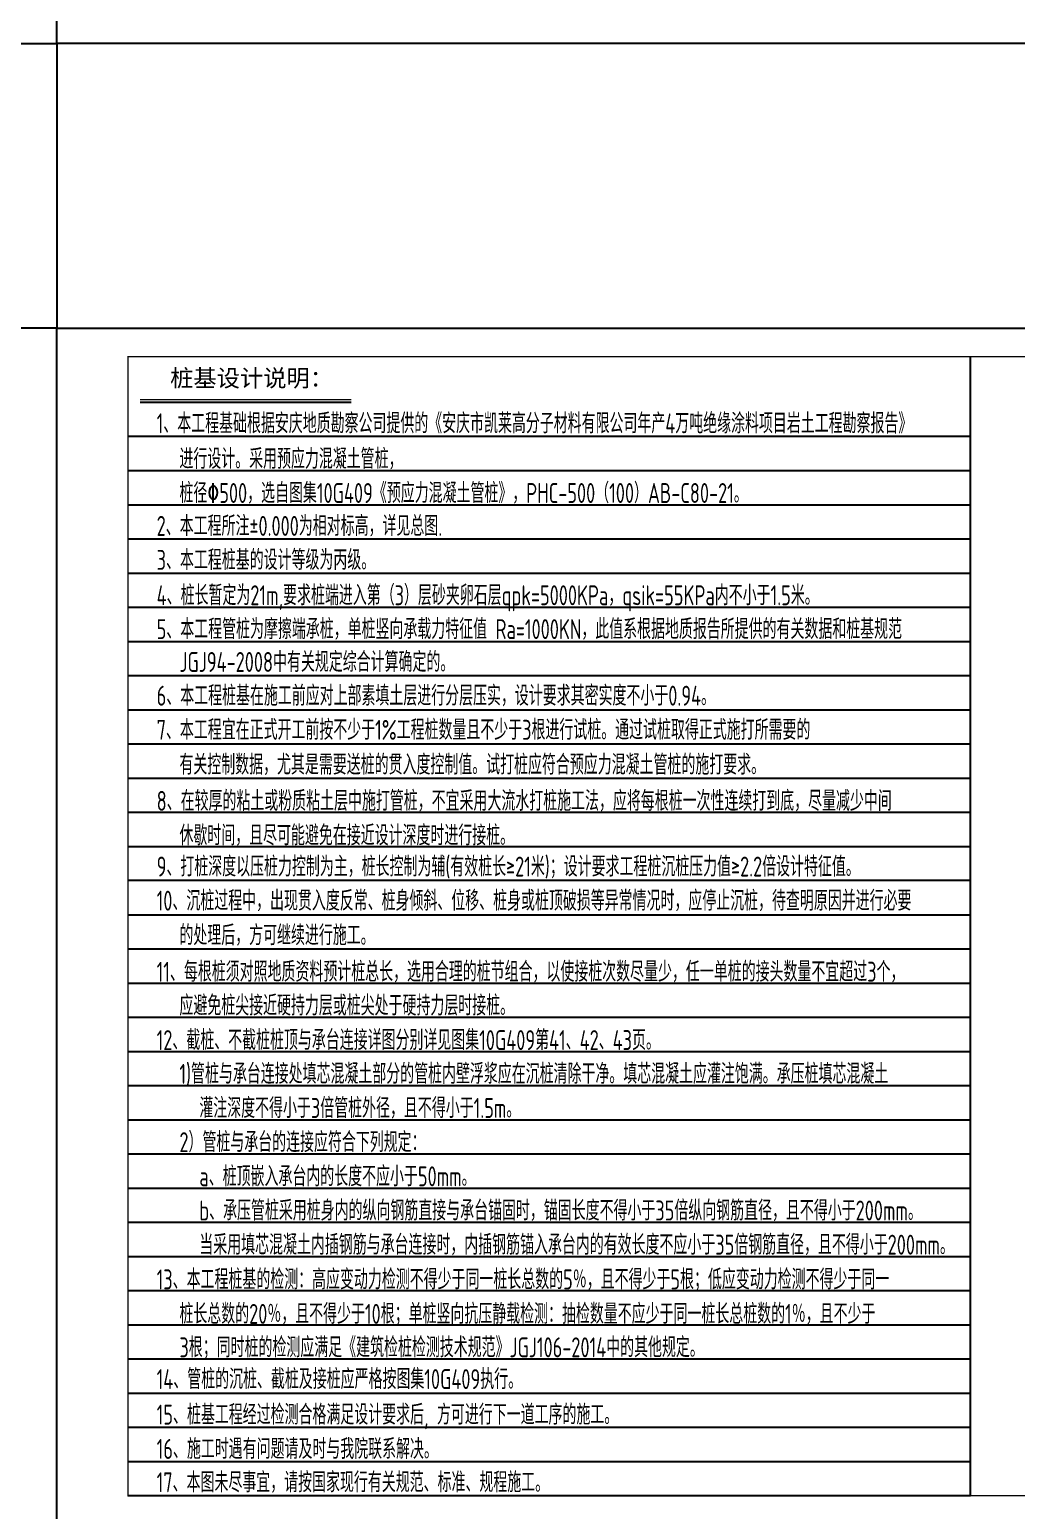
# Model space of a CAD drawing. Extents: x 9732137 to 18866768, y -962146 to 246094.
# Drawn here: x 9776100 to 9810778, y 55776 to 107776 of the extents above; entities that cross this region are included whole.
import ezdxf

# ---------------------------------------------------------------- set-up
doc = ezdxf.new("R2010")
doc.units = 0
doc.header["$LTSCALE"] = 1000
doc.linetypes.add('DOTE', pattern=[2.42, 2, -0.2, 0.02, -0.2])
doc.layers.get('0').update_dxf_attribs({"linetype": 'CONTINUOUS'})
for name, color, linetype in [('BORDER', 7, 'CONTINUOUS'), ('DOTE', 1, 'DOTE'), ('柱', 2, 'CONTINUOUS')]:
    doc.layers.add(name, color=color, linetype=linetype)
doc.styles.add('-黑体', font='simhei.ttf', dxfattribs={"width": 0.8})
doc.styles.add('TSSD_Rein', font='Tssdeng.shx', dxfattribs={"width": 0.7, "bigfont": 'hztxt.shx'})

msp = doc.modelspace()

# ---------------------------------------------------------------- linework, layer by layer
msp.add_line((9779982.8, 94697), (9787400.8, 94697))
at = {"const_width": 50}
msp.add_lwpolyline([(9779982.8, 94779.9), (9787400.8, 94779.9)], dxfattribs=at)
at = {"layer": 'BORDER'}
for points in [[(9777056.8, 107293.7), (9777056.8, 166693.7), (9861156.8, 166693.7), (9861156.8, 107293.7)], [(9777056.8, 55293.7), (9777056.8, 97293.7), (9851356.8, 97293.7), (9851356.8, 55293.7)]]:
    msp.add_lwpolyline(points, close=True, dxfattribs=at)
at = {"layer": 'BORDER', "const_width": 50}
msp.add_lwpolyline([(9779556.8, 56293.7), (9779556.8, 96293.7), (9850356.8, 96293.7), (9850356.8, 56293.7)], close=True, dxfattribs=at)
at = {"layer": 'DOTE', "color": 1, "linetype": 'ByBlock'}
for p, q in [((9809170.9, 56293.7), (9809170.9, 96293.7)), ((9779556.8, 93493.7), (9809170.9, 93493.7)), ((9779556.8, 92293.7), (9809170.9, 92293.7)), ((9779556.8, 91093.7), (9809170.9, 91093.7)), ((9779556.8, 89893.7), (9809170.9, 89893.7)), ((9779556.8, 88693.7), (9809170.9, 88693.7)), ((9779556.8, 87493.7), (9809170.9, 87493.7)), ((9779556.8, 86293.7), (9809170.9, 86293.7)), ((9779556.8, 85093.7), (9809170.9, 85093.7)), ((9779556.8, 83893.7), (9809170.9, 83893.7)), ((9779556.8, 82693.7), (9809170.9, 82693.7)), ((9779556.8, 81493.7), (9809170.9, 81493.7)), ((9779556.8, 80293.7), (9809170.9, 80293.7)), ((9779556.8, 79093.7), (9809170.9, 79093.7)), ((9809170.9, 77893.7), (9779556.8, 77893.7)), ((9779556.8, 76693.7), (9809170.9, 76693.7)), ((9779556.8, 75493.7), (9809170.9, 75493.7)), ((9779556.8, 74293.7), (9809170.9, 74293.7)), ((9779556.8, 73093.7), (9809170.9, 73093.7)), ((9779556.8, 71893.7), (9809170.9, 71893.7)), ((9779556.8, 70693.7), (9809170.9, 70693.7)), ((9779556.8, 69493.7), (9809170.9, 69493.7)), ((9779556.8, 68293.7), (9809170.9, 68293.7)), ((9779556.8, 67093.7), (9809170.9, 67093.7)), ((9779556.8, 65893.7), (9809170.9, 65893.7)), ((9779556.8, 64693.7), (9809170.9, 64693.7)), ((9779556.8, 63493.7), (9809170.9, 63493.7)), ((9779556.8, 62293.7), (9809170.9, 62293.7)), ((9779556.8, 61093.7), (9809170.9, 61093.7)), ((9779556.8, 59893.7), (9809170.9, 59893.7)), ((9779556.8, 58693.7), (9809170.9, 58693.7)), ((9779556.8, 57493.7), (9809170.9, 57493.7)), ((9779556.8, 56293.7), (9809170.9, 56293.7))]:
    msp.add_line(p, q, dxfattribs=at)
at = {"layer": '柱'}
msp.add_lwpolyline([(9732136.8, 107293.7), (9777056.8, 107293.7), (9777056.8, 97293.7), (9732136.8, 97293.7)], close=True, dxfattribs=at)

# ---------------------------------------------------------------- texts
at = {"style": '-黑体'}
msp.add_text('桩基设计说明：', height=600, dxfattribs=at).set_placement((9781037.5, 95238.5))
at = {"style": 'TSSD_Rein', "width": 0.7}
for s, p in [('1、本工程基础根据安庆地质勘察公司提供的《安庆市凯莱高分子材料有限公司年产4万吨绝缘涂料项目岩土工程勘察报告》', (9780565.5, 93598.5)), ('进行设计。采用预应力混凝土管桩，', (9781365.5, 92352.5)), ('桩径%%130500，选自图集10G409《预应力混凝土管桩》，PHC-500（100）AB-C80-21。', (9781365.5, 91152.5)), ('2、本工程所注%%P0.000为相对标高，详见总图.', (9780565.5, 89997.7)), ('3、本工程桩基的设计等级为丙级。', (9780565.5, 88803.4)), ('4、桩长暂定为21m,要求桩端进入第（3）层砂夹卵石层q%%142pk%%143=5000KPa，q%%142sik%%143=55KPa内不小于1.5米。', (9780565.5, 87562.2)), ('5、本工程管桩为摩擦端承桩，单桩竖向承载力特征值 Ra=1000KN，此值系根据地质报告所提供的有关数据和桩基规范 ', (9780565.5, 86372.7)), ('JGJ94-2008中有关规定综合计算确定的。', (9781365.5, 85219.6)), ('6、本工程桩基在施工前应对上部素填土层进行分层压实，设计要求其密实度不小于0.94。', (9780565.5, 84035.9)), ('7、本工程宜在正式开工前按不少于1%%%工程桩数量且不少于3根进行试桩。通过试桩取得正式施打所需要的', (9780565.5, 82835.9)), ('有关控制数据，尤其是需要送桩的贯入度控制值。试打桩应符合预应力混凝土管桩的施打要求。', (9781365.5, 81613.7)), ('8、在较厚的粘土或粉质粘土层中施打管桩，不宜采用大流水打桩施工法，应将每根桩一次性连续打到底，尽量减少中间', (9780565.5, 80341.5)), ('休歇时间，且尽可能避免在接近设计深度时进行接桩。', (9781365.5, 79129.7)), ('9、打桩深度以压桩力控制为主，桩长控制为辅(有效桩长≥21米)；设计要求工程桩沉桩压力值≥2.2倍设计特征值。', (9780565.5, 78035.9)), ('10、沉桩过程中，出现贯入度反常、桩身倾斜、位移、桩身或桩顶破损等异常情况时，应停止沉桩，待查明原因并进行必要', (9780565.5, 76835.9)), ('的处理后，方可继续进行施工。', (9781365.5, 75622.7)), ('11、每根桩须对照地质资料预计桩总长，选用合理的桩节组合，以使接桩次数尽量少，任一单桩的接头数量不宜超过3个，', (9780565.5, 74341.1)), ('应避免桩尖接近硬持力层或桩尖处于硬持力层时接桩。', (9781365.5, 73156.3)), ('12、截桩、不截桩桩顶与承台连接详图分别详见图集10G409第41、42、43页。', (9780565.5, 71941.1)), ('1)管桩与承台连接处填芯混凝土部分的管桩内壁浮浆应在沉桩清除干净。填芯混凝土应灌注饱满。承压桩填芯混凝土', (9781365.5, 70756.3)), ('灌注深度不得小于3倍管桩外径，且不得小于1.5m。', (9782065.5, 69556.3)), ('2）管桩与承台的连接应符合下列规定： ', (9781365.5, 68356.3)), ('a、桩顶嵌入承台内的长度不应小于50mm。 ', (9782065.5, 67156.3)), ('b、承压管桩采用桩身内的纵向钢筋直接与承台锚固时，锚固长度不得小于35倍纵向钢筋直径，且不得小于200mm。', (9782065.5, 65956.3)), ('当采用填芯混凝土内插钢筋与承台连接时，内插钢筋锚入承台内的有效长度不应小于35倍钢筋直径，且不得小于200mm。', (9782065.5, 64756.3)), ('13、本工程桩基的检测：高应变动力检测不得少于同一桩长总数的5％，且不得少于5根；低应变动力检测不得少于同一', (9780565.5, 63537)), ('桩长总数的20％，且不得少于10根；单桩竖向抗压静载检测：抽检数量不应少于同一桩长总桩数的1％，且不少于', (9781365.5, 62326.9)), ('3根；同时桩的检测应满足《建筑检桩检测技术规范》JGJ106-2014中的其他规定。', (9781365.5, 61152.2)), ('14、管桩的沉桩、截桩及接桩应严格按图集10G409执行。', (9780565.5, 60035.9)), ('15、桩基工程经过检测合格满足设计要求后, 方可进行下一道工序的施工。', (9780565.5, 58789)), ('16、施工时遇有问题请及时与我院联系解决。', (9780565.5, 57583.7)), ('17、本图未尽事宜，请按国家现行有关规范、标准、规程施工。', (9780565.5, 56413.5))]:
    msp.add_text(s, height=700, dxfattribs=at).set_placement(p)

doc.saveas('drawing.dxf')
